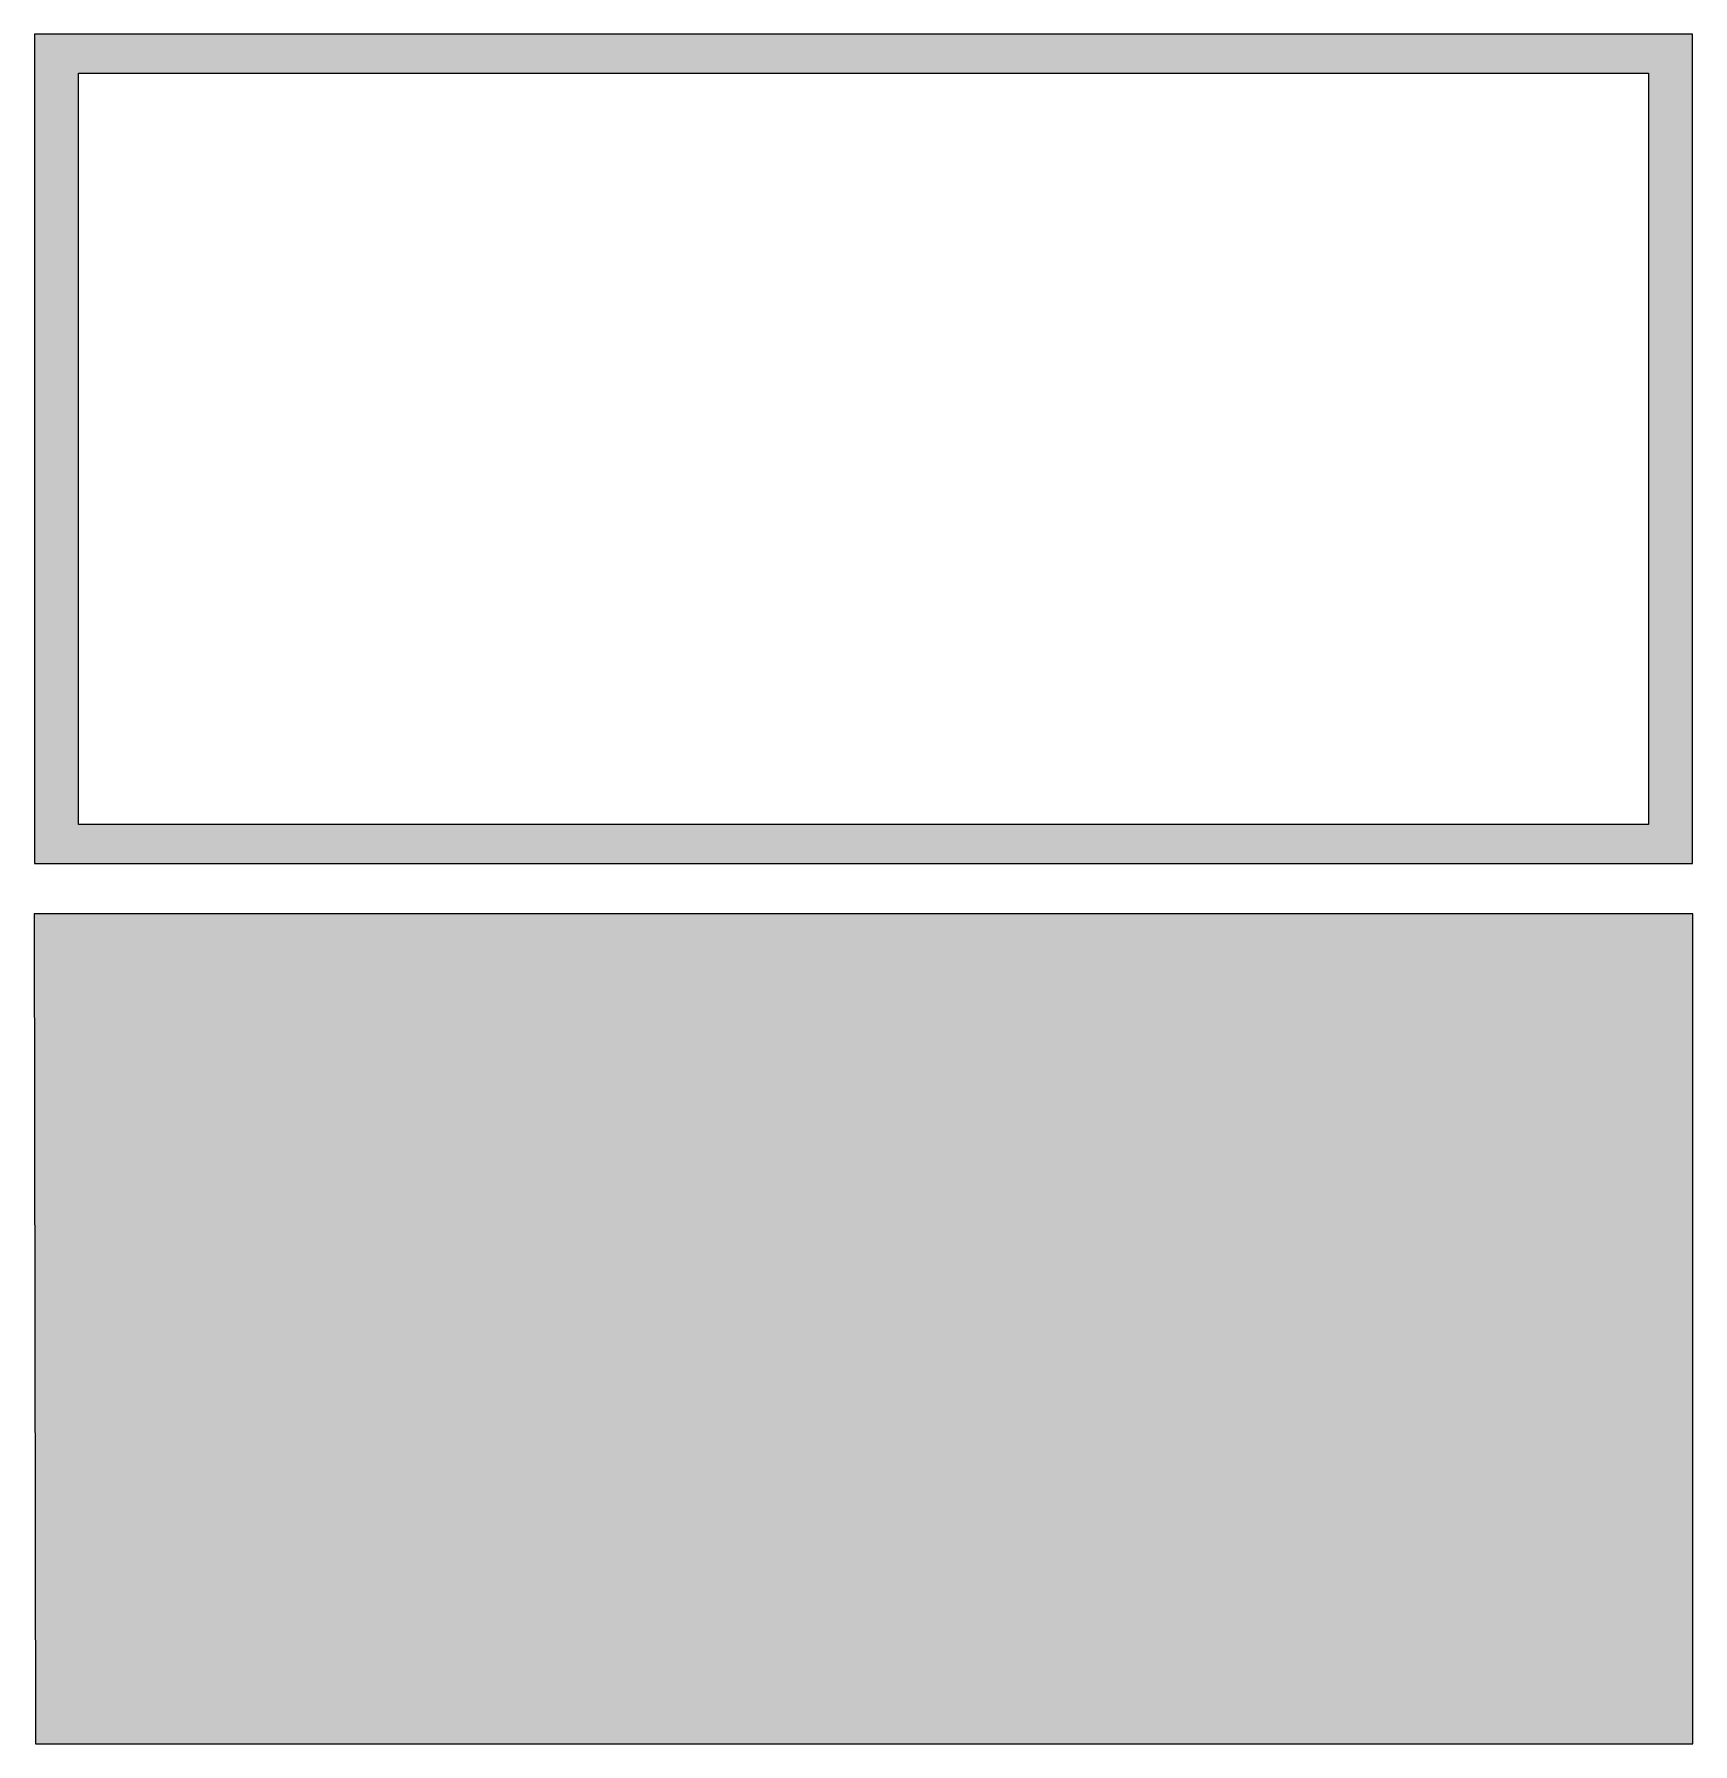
# Model space of a CAD drawing. Extents: x -70 to 1070, y -1825 to 548.
# Drawn here: x -70 to 1070, y -1825 to -651 of the extents above; entities that cross this region are included whole.
import ezdxf

# ---------------------------------------------------------------- set-up
doc = ezdxf.new("R2010")
doc.units = 0
doc.header["$MEASUREMENT"] = 0
doc.layers.add('Layer 1', color=7, linetype='Continuous')

# ---------------------------------------------------------------- blocks, each defined once
blk = doc.blocks.new('block 2')
at = {"layer": 'Layer 1', "true_color": 0xf2b571}
h = blk.add_hatch(color=31, dxfattribs=at)
h.dxf.hatch_style = 2
h.paths.add_polyline_path([(1069.4, -650.8), (-69.4, -650.8), (-69.4, -1220.2), (1069.4, -1220.2)])
h.paths.add_polyline_path([(1039, -677.6), (1039, -1193.4), (-39, -1193.4), (-39, -677.6)])
h = blk.add_hatch(color=31, dxfattribs=at)
h.dxf.hatch_style = 2
h.paths.add_polyline_path([(-69.5, -1254.8), (-68.5, -1824.7), (1069.5, -1824.7), (1069.5, -1254.8)])
at = {"layer": 'Layer 1', "lineweight": 0}
for points in [[(1069.4, -650.8), (-69.4, -650.8), (-69.4, -1220.2), (1069.4, -1220.2), (1069.4, -650.8), (1069.4, -650.8)], [(1039, -677.6), (1039, -1193.4), (-39, -1193.4), (-39, -677.6), (1039, -677.6)], [(-69.5, -1254.8), (-68.5, -1824.7), (1069.5, -1824.7), (1069.5, -1254.8), (-69.5, -1254.8)]]:
    blk.add_lwpolyline(points, dxfattribs=at)

msp = doc.modelspace()

# ---------------------------------------------------------------- block references
at = {"layer": 'Layer 1'}
msp.add_blockref('block 2', (0, 0), dxfattribs=at)

doc.saveas('drawing.dxf')
